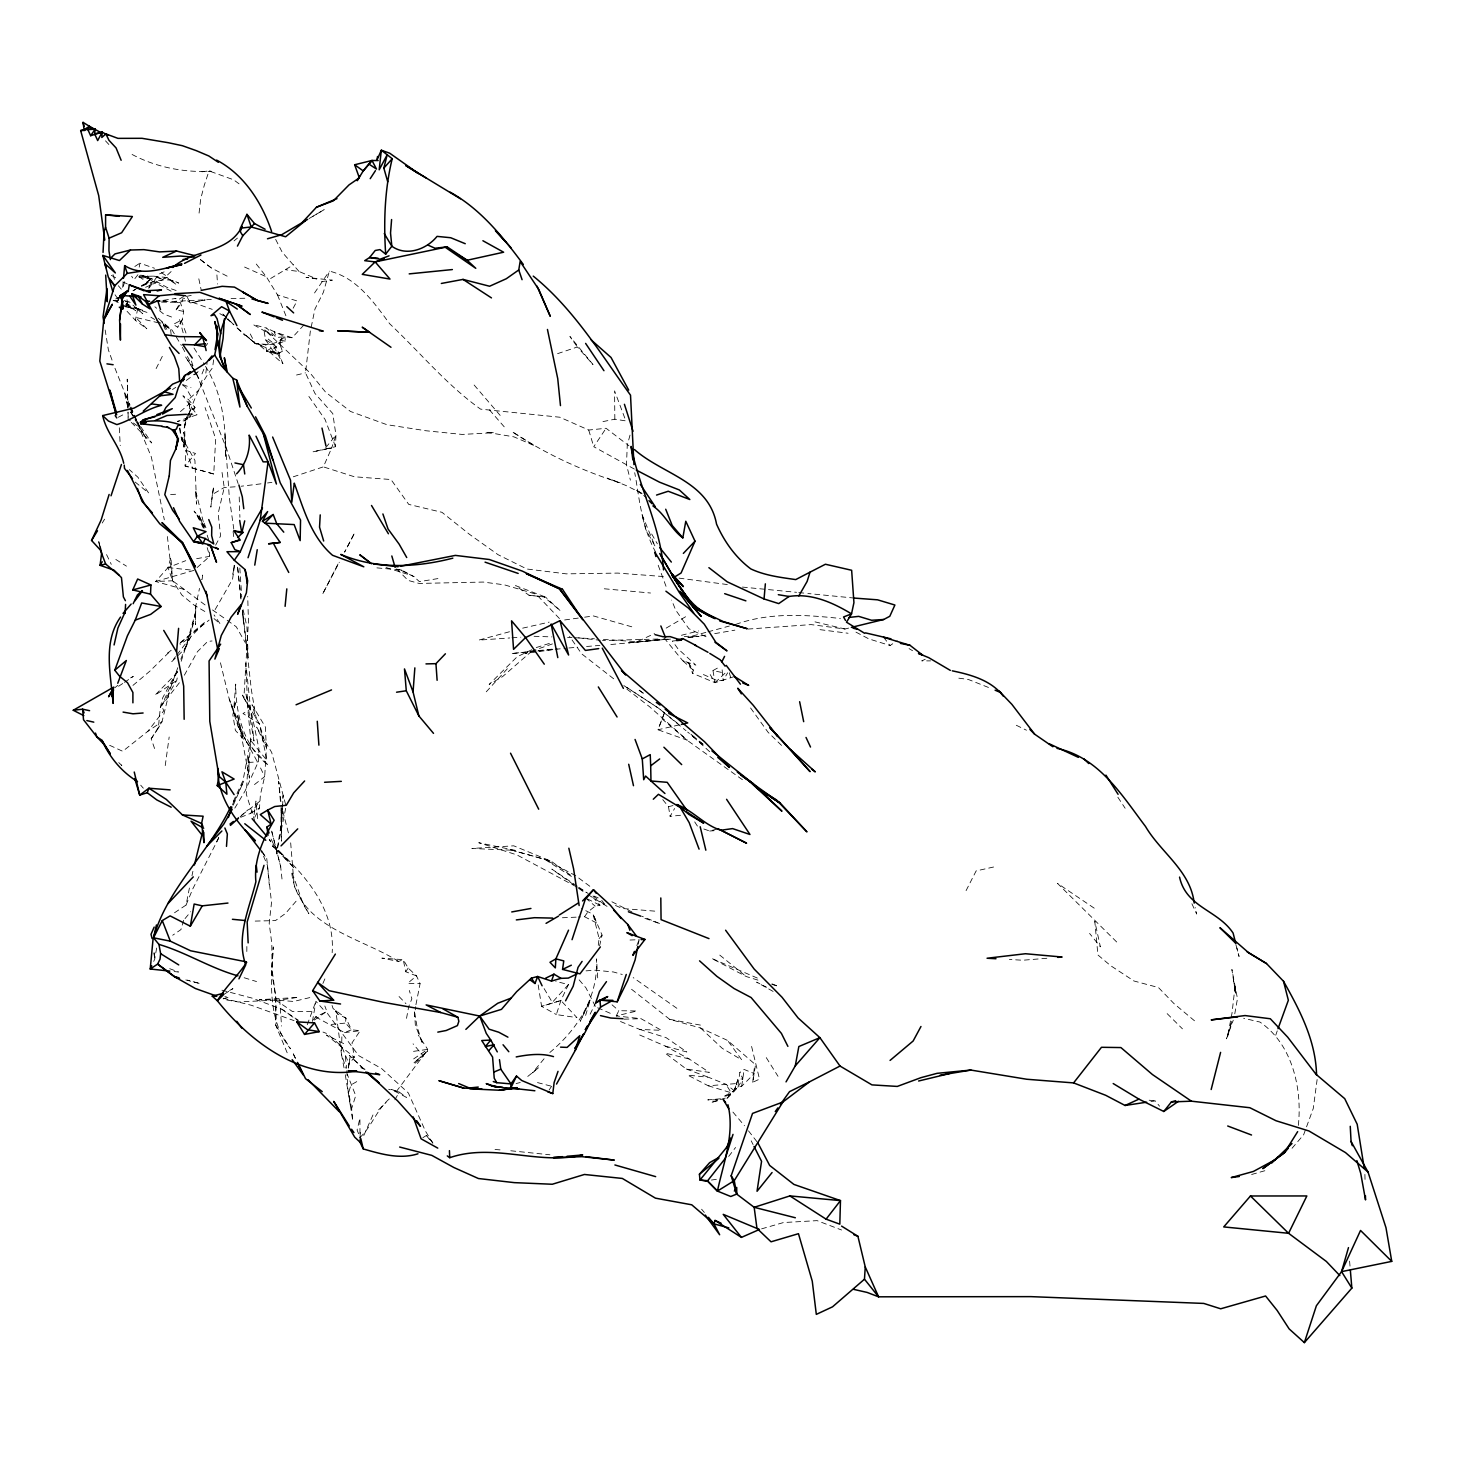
<?xml version="1.0" encoding="UTF-8"?>
<svg xmlns="http://www.w3.org/2000/svg" width="1465" height="1465" viewBox="0 0 1465 1465"><rect width="100%" height="100%" fill="white"/><g stroke="black" fill="none" stroke-linecap="round" stroke-linejoin="round"><path stroke-width="0.75" stroke-dasharray="5 3.75" d="M287.177 1052.786L275.695 1025.097L275.768 997.097L272.05 969.519L271.812 943.625L269.194 923.316L271.519 902.623L266.502 856.293M246.816 951.518L246.871 945.053M414.467 1011.839L415.364 1025.317L422.653 1044.032L417.067 1026.727L414.467 1011.839L414.412 1016.728L415.675 1006.675M631.543 989.26L669.706 1019.329L700.545 1027.991L727.592 1040.443L755.519 1064.707L752.772 1082.287L759.511 1079.119L751.399 1045.644M128.169 417.012L127.235 379.179L127.931 410.292M195.761 605.979L195.486 624.658L195.761 605.979L199.496 588.399M341.858 1036.854L341.473 1054.287L344.422 1069.871M248.189 774.912L250.954 739.074L243.025 780.424L231.818 804.706M360.005 1142.187L359.914 1118.271L357.094 1130.009L360.06 1137.408C372.22 1125.981 377.201 1108.273 390.789 1097.706M282.507 808.534L282.049 819.265L276.391 853.967L286.096 806.299L271.703 752.479L256.686 727.098L266.52 747.663L259.342 723.71L243.886 698.018L248.446 621.197L247.713 596.402M293.293 476.803L323.362 466.859L331.676 447.997L324.607 449.077L335.943 435.087L331.676 447.997L312.778 451.861L335.503 446.697L335.943 435.087L332.793 413.606L314.902 393.353L305.507 372.861L310.324 331.31L314.957 309.023L323.38 292.341L329.369 271.135C356.819 277.563 373.886 302.449 389.69 323.783C420.052 352.369 446.331 384.672 480.593 409.138L559.85 417.232L588.71 430.032L606.089 428.274L628.943 445.8M282.599 806.373L283.056 795.642L282.672 802.216M360.06 1137.408L360.298 1131.877M234.803 808.131L245.076 790.99L258.298 761.855L258.939 748.853L251.577 713.199L245.864 693.476L253.976 741.015L245.772 663.004L247.841 709.701L250.9 741.198M279.064 342.224L280.016 344.458L281.939 337.957L280.255 340.246L280.016 344.458L282.434 351.289L277.013 354.036L266.52 351.142L257.364 343.378L266.117 347.663L266.52 351.142L277.013 354.036L282.434 351.289M348.359 1068.077L349.109 1064.011L354.31 1057.199L352.021 1042.879L360.189 1030.701L351.527 1029.767L345.557 1023.064L345.85 1018.028L333.104 1008.579L331.932 1005.118M282.544 804.395L281.024 830.673L281.243 806.061M213.725 474.001L185.066 465.98L195.523 453.491L185.982 450.341L185.066 465.98L213.725 474.001L215.703 438.786L205.063 407.545M254.764 817.323L259.488 807.929L260.404 794.726L264.671 776.596L266.392 748.816L265.366 726.988L252.035 704.72L256.21 718.528L251.339 689.649L242.329 610.026M120.167 296.553L112.878 300.472L117.035 301.46L118.335 296.699M123.133 282.415L122.547 288.715L124.91 281.042M154.576 748.542L151.206 738.745L158.348 728.123L160.363 707.174L162.652 697.889L178.144 669.285M202.152 579.444L202.591 575.049L201.566 579.499M752.772 1082.287L754.402 1066.905M1298.338 1125.413C1302.312 1088.477 1292.331 1044.051 1259.9 1022.039L1243.657 1018.285M199.075 213.103L200.687 198.984L204.294 185.213L209.019 170.929L211.161 171.295C182.814 172.724 153.587 166.809 128.828 152.653M205.833 373.117L207.041 363.393M212.388 494.474L210.832 507.128L213.652 486.526L212.388 494.474L224.237 487.515L236.671 486.71M598.251 945.346L599.112 938.571L593.105 914.325L581.458 908.538M213.615 359.841L212.572 367.788C198.508 385.643 190.908 407.709 183.839 428.989L186.549 418.441M1317.127 1079.522L1313.281 1108.437L1303.649 1134.752L1290.683 1149.86M343.671 1043.593L326.475 1035.041L354.31 1057.199L350.007 1057.345L349.109 1064.011L341.601 1046.248L327.244 1033.722L322.996 1032.056M165.234 765.591L169.171 736.987M156.627 948.038L154.722 959.154L152.488 964.08M254.086 814.558L255.954 801.08L257.913 820.913M727.098 1098.274L737.792 1087.268L739.825 1072.526L744.165 1069.468L754.31 1073.607L741.656 1086.261L737.792 1087.268L726.915 1098.274L729.46 1096.809M234.528 565.636L232.55 579.206L213.597 612.297M741.656 1086.261L744.165 1069.468M234.254 565.27L232.862 574.225L234.272 565.527M415.932 1004.679L420.089 983.674L416.518 975.891L408.204 968.072L403.241 959.667L381.889 958.147L398.608 961.443L403.241 959.667L405.713 971.735L416.518 975.891L407.691 983.271L420.089 983.674M161.553 302.12L180.268 302.376L183.674 311.441L182.356 319.608L177.723 327.208L173.126 324.479L182.356 319.608L177.723 327.208M348.267 1067.875L350.007 1057.345M139.212 267.161L139.908 263.169L154.503 268.26M312.43 1021.435L315.927 1001.291L325.615 1012.15L314.078 1020.281M1234.775 1013.798L1237.467 998.636L1231.9 969.445L1235.489 993.545L1235.196 985.267L1232.01 1013.139L1227.377 1037.476L1231.973 1020.666L1226.461 1038.813L1233.255 1020.208M180.854 659.195L190.139 634.766L196.09 610.264L185.414 648.263L171.368 662.052L175.507 656.686M406.519 1018.358L408.717 1006.528L411.866 998.8L409.303 990.468M174.518 912.768L186.073 905.04L190.084 884.549M109.619 745.3L122.712 751.289L147.819 731.346L163.769 710.763L161.571 705.654L176.716 680.456L177.54 676.207M638.282 944.156L639.18 939.669L627.423 940.127M158.769 322.904L135.604 317.374L146.811 328.783L135.348 320.286L138.131 306.551M427.267 1051.394L414.009 1062.784L427.267 1051.394L427.688 1049.38L418.276 1035.004M191.97 875.74L192.904 871.327M599.57 945.914L602.078 935.11L593.105 914.325L596.914 923.115L584.535 916.705L578.254 917.035M734.478 676.519L715.012 682.69L692.524 673.314L693.33 670.146L688.88 663.352L682.69 660.66L664.414 638.355M187.63 414.21L184.645 425.161L185.011 445.397L183.711 432.34L186.733 451.898L181.788 437.211L194.937 460.431L196.548 504.143L195.468 489.878L204.532 526.869M630.023 435.105L627.258 445.268L626.489 464.79L630.408 480.172M205.063 604.935L184.444 589.534L155.675 581.495L168.017 567.596L170.911 557.304L172.595 580.781L181.898 595.065L194.094 605.1L207.81 613.249M183.601 920.313L180.946 929.597L172.705 935.238M737.902 1079.357L734.551 1090.473L728.306 1095.326L723.252 1096.827L734.551 1090.473L737.902 1079.357L742.883 1078.844L739.825 1072.526M585.615 1015.41L590.194 1000.046L580.287 1021.27L590.194 1000.046M346.857 1070.64L347.754 1088.312L352.772 1120.908L351.637 1108.602L355.72 1095.637L347.223 1074.193M181.184 661.283L193.984 621.874M538.186 984.92L541.592 1006.327L560.894 1000.522L576.954 1017.626L556.334 1014.567L560.894 1000.522L568.42 984.608L555.784 981.312M232.532 804.963L233.924 800.769M202.078 380.222L198.8 390.056L188.546 399.615L190.212 410.896L184.737 420.766L177.283 421.389L197.061 414.76L182.905 395.751L188.546 399.615L195.028 407.508L189.864 417.177L184.737 420.766M270.476 351.142L279.174 353.212L269.835 352.204L282.873 363.723L276.079 346.399L270.476 351.142L274.028 352.333L276.079 346.399L265.55 339.752L263.81 329.478M1275.74 1035.206L1277.242 1030.884M183.674 311.441L176.13 309.866L181.312 303.383L183.18 298.146M177.796 667.674L170.16 688.88L162.011 721.677L158.348 728.123M679.229 724.882L658.005 729.771L664.945 711.496L658.005 729.771L687.305 740.191L649.819 706.936L625.738 688.184M307.247 1024.749L315.927 1001.291M734.093 1090.509L736.694 1083.551L708.254 1085.785L687.653 1075.09L708.547 1077.306L725.889 1084.228L734.093 1090.509L728.306 1095.326M201.987 373.923L204.276 368.228M636.799 945.548L639.18 939.669M177.338 671.245L161.571 705.654M186.073 905.04L192.757 888.907L218.761 837.962M372.971 1114.957L363.357 1136.474M118.061 300.746L120.277 295.637M233.301 805.146L243.739 781.12L232.734 804.908M148.624 288.239L151.096 282.58L147.361 275.658M322.886 983.491L325.395 977.723M185.414 648.263L190.615 637.037L205.466 621.709L179.774 643.043M590.139 1014.165L595.999 1002.243M616.234 1015.923L618.816 1010.703L637.019 1010.978L616.234 1015.923L641.066 1018.688L661.374 1030.316L639.839 1029.456L617.388 1020.263M156.114 368.594L162.322 356.343M149.247 287.854L158.66 274.266L166.937 270.622M966.076 890.628L976.13 870.924L994.277 866.859M338.012 564.025L322.465 594.351L339.312 562.194M215.63 545.2L220.592 535.897L218.139 513.519L224.237 487.515L221.856 471.181M293.147 308.218L297.065 300.948L277.508 294.923L266.337 276.757L254.397 261.667M176.13 309.866L180.268 302.376M119.196 297.578L117.035 301.46L119.526 298.512M394.891 1099.794L399.231 1092.066L406.446 1097.377L391.247 1089.356L399.231 1092.066L388.646 1089.264M680.529 815.273L670.109 816.353L674.614 808.497M703.401 674.559L717.868 680.859L723.179 680.383L727.647 672.82M737.792 1087.268L742.883 1078.844M102.22 523.042L104.601 519.178M314.536 292.963L329.369 271.135M151.206 738.745L162.011 721.677L147.819 731.346M425.656 1052.511L395.257 1093M179.389 682.745L160.363 707.174M184.352 675.2L197.409 651.724L207.645 641.45L212.04 640.974M296.077 901.231L285.455 913.519L275.457 920.588L251.595 921.174M634.345 469.056L593.746 446.715L606.089 428.274M549.082 1090.015L551.609 1086.298M405.713 971.735L408.204 968.072M313.473 1019.933L315.561 1016.911L325.615 1012.15M584.535 916.705L587.941 911.889L595.156 906.139L600.137 905.315L593.398 897.789M303.951 324.955L292.121 337.737L284.814 336.712L276.336 337.499L266.648 328.105L253.298 324.626L272.673 335.503L264.469 329.735L309.939 372.806L325.486 392.034L350.446 411.445L386.888 424.685L425.729 430.728L462.116 434.427L493.833 432.724L485.721 432.138L513.904 436.845L534.945 445.928L512.036 431.644C545.328 453.82 582.173 470.759 620.318 482.882L607.114 478.139L625.738 485.391L641.176 493.027L646.303 497.349L635.316 489.365L641.176 493.027M205.246 346.692L207.7 343.451M240.736 817.287L250.588 813.368L259.891 801.208L236.799 818.862M176.88 654.91L190.615 637.037L180.067 644.399M728.673 1156.434L735.577 1147.48M137.948 274.688L133.974 279.778L131.649 276.244M544.083 1058.774L532.418 1072.893L538.479 1067.802L525.221 1078.496M185.03 918.592L190.761 911.688M599.112 938.571L602.078 935.11M568.42 984.608L552.323 1002.371L543.46 987.52M486.27 691.81L507.531 668.553M549.851 1052.474C577.943 1028.943 598.324 996.914 596.548 958.897L597.83 979.865M177.668 672.124L154.96 695.252L176.716 680.456M378.648 1109.774L386.064 1102.486M194.259 374.784L200.449 369.674M171.13 271.556L162.157 279.998L145.603 287.286M197.116 567.559L209.66 556.352L209.532 552.122M715.012 682.69L725.029 673.168L712.979 670.549L715.012 682.69L710.214 674.614M240.077 816.847L248.171 809.687M531.832 651.119L502.66 676.555L489.127 684.43L517.108 656.796L534.359 648.482M415.071 1063.26L423.385 1056.082L413.075 1043.849M180.415 411.592L189.479 403.809L195.028 407.508L190.212 410.896M132.949 685.4L149.924 671.098L171.204 650.149M114.673 687.909L117.804 685.309M234.034 240.901L237.44 238.081M171.222 650.24L167.779 652.987L171.295 650.533M179.847 643.391L209.129 620.08M254.471 784.581L264.671 776.596L259.104 764.968M125.898 306.789L129.121 304.281M250.259 333.965L255.258 343.616L265.733 344.33L266.117 347.663L255.423 343.524L245.626 335.064L255.258 343.616C265.678 345.612 277.05 344.733 284.814 336.712L266.648 328.105M153.349 276.134L166.9 277.508L176.386 284.631L166.9 277.508L163.567 279.321L153.349 276.134L138.937 276.519L149.155 277.178L140.841 275.09L138.937 276.519L144.028 280.126M186.275 380.442L191.384 376.743M413.661 1058.902L427.688 1049.38L410.859 1051.724M122.712 683.532L115.46 688.294M124.47 682.342L133.297 676.391L127.803 679.394M855.963 632.129L868.763 638.85L890.079 645.534L897.203 640.754M172.449 389.543L175.763 387.328M134.817 266.502L139.908 263.169M266.52 351.142L273.754 346.454L282.873 363.723M224.548 994.002L232.935 988.637L227.313 991.732M132.985 290.821L138.095 287.561M270.622 278.497L293.531 264.762M422.872 1137.682L426.443 1135.448L433.512 1143.359M183.601 296.461L174.939 301.845L181.312 303.383M250.588 813.368L259.488 807.929M152.195 279.009L140.841 275.09L137.454 277.141L152.195 279.009L166.827 287.305L178.913 291.462M309.06 218.56L324.168 209.66L311.312 217.205M666.172 628.1L687.177 615.831M133.242 290.711L135.604 289.338M356.746 1081.628L350.941 1084.942L348.67 1092.524L351.637 1108.602M712.979 670.549L719.15 667.143M193.49 374.765L197.152 372.824M118.317 417.25L123.994 414.265M143.076 285.254L149.613 281.829L141.373 285.51M603.397 639.399L637.129 641.725L654.544 633.539M925.239 659.268L921.741 660.88L930.55 660.88M175.141 298.787L176.056 298.402L157.982 301.131L166.241 301.003L156.535 300.764L170.215 301.625L211.308 299.464M315.561 1016.911L344.495 1032.605L351.527 1029.767L345.85 1018.028L337.719 1014.055L333.104 1008.579M141.995 286.041C153.514 281.243 166.9 276.446 178.693 283.093L168.164 279.083M184.444 589.534L172.595 580.781L168.017 567.596L185.78 560.656M552.433 643.904L524.855 653.555L557.304 648.995M557.597 353.651L577.393 346.985L592.995 364.529L569.922 336.492L577.393 346.985M223.211 998.874L229.034 996.969L224.841 996.749M536.263 647.567L551.023 642.897M725.285 1098.091L710.672 1102.596L720.835 1099.885M269.56 344.568L274.742 344.422L285.437 341.144L284.814 336.712M560.894 1000.522L541.592 1006.327L556.334 1014.567M187.319 297.358L190.45 302.944L205.173 299.94L190.45 302.944L183.967 298.146M761.617 1228.842L783.519 1222.543L817.104 1220.638L841.588 1230.014M1251.623 1174.491L1266.511 1170.26M509.49 631.745L478.744 640.113L509.747 637.971M522.675 628.155L549.119 622.131M705.855 632.404L693.055 635.865L684.283 636.652M707.98 631.836L729.314 626.049M703.804 828.989L709.664 831.021L718.125 828.75M747.919 629.071L811.079 624.603L845.03 629.016L849.26 627.936M662.766 799.634L668.498 806.721L676.885 804.56M681.408 635.297L698.604 630.939M516.083 1083.551L520.258 1082.507M296.516 375.022L305.507 372.861M309.793 997.592L293.659 1001.456L275.805 1000.082L238.227 1001.968L224.896 999.661M735.723 624.401C769.729 612.205 805.42 614.769 840.416 618.486M186.348 296.461L192.867 294.978M602.976 421.59L614.842 419.21L625.848 420.894L614.568 390.88L614.842 419.21M196.64 558.696L209.66 556.352L207.206 547.635M705.764 635.169L689.557 637.257M714.719 633.631L734.862 630.151M437.925 578.583L419.375 581.66L414.101 576.734L398.883 569.171M1150.977 1101.534L1155.281 1100.874L1159.529 1106.185M711.422 1180.057L717.722 1179.124M564.648 619.97L582.374 617.497M584.608 617.186L593.471 615.941L634.601 627.606M267.527 482.974L271.922 482.37M321.567 281.61L332.335 280.163L306.02 277.361L316.751 278.973L299.061 271.501L285.657 269.743M261.008 483.835L241.157 486.233M344.495 1032.605L360.189 1030.701M201.969 171.771L209.019 170.929L233.594 179.774L241.798 185.854M536.172 650.881L511.157 653.61L535.586 651.229M538.461 650.625L556.645 648.647M676.72 640.608L672.398 641.047L677.892 648.702L695.875 665.147L682.69 660.66L693.33 670.146M637.129 641.725L664.011 639.015M537.82 651.009L566.699 648.189M568.914 647.969L577.759 647.2M668.077 639.143L608.671 644.728M666.099 639.546L670.494 639.106M688.056 637.403L699.043 636.341L687.982 637.33M659.25 639.949L628.888 642.842L667.894 639.18M331.163 1024.438L345.557 1023.064M657.931 639.033L602.481 640.535M720.542 1098.805L707.796 1099.885L721.183 1099.757M1046.834 958.275L1022.808 960.234L1009.403 959.483M586.586 646.486L599.844 645.424M586.037 970.856L595.156 970.196L613.505 971.991L622.259 974.481M709.664 831.021L714.169 830.71M511.944 637.806L520.808 637.202M231.067 298.494L245.809 298.237M248.244 762.441L258.298 761.855M576.148 917.163L561.278 917.804M170.599 494.529L177.576 494.163M623.925 1019.182L641.066 1018.688M311.532 1011.491L292.579 1011.619L275.805 1000.082M118.116 300.545L112.878 300.472L118.244 302.522M550.803 1086.059L536.08 1082.214M534.084 636.286L551.939 636.909M567.559 637.458L572.028 637.623M574.243 637.696L594.405 638.777M663.37 576.551L617.754 573.09L566.259 573.859L526.869 569.006L498.008 554.667L469.221 534.121L441.954 512.311L408.753 504.399L390.99 479.531L354.402 476.766L323.362 466.859M654.745 911.138L622.35 908.501L614.293 904.967M495.042 1149.476L501.799 1150.025M510.809 1150.776L549.924 1154.786M376.908 567.871L392.675 569.299M394.927 569.5L401.685 570.105L414.101 576.734M604.294 588.784L650.515 593.014M742.37 587.08L796.539 592.318M854.589 598.105L807.856 593.508M679.046 578.126L727.336 584.553M187.978 413.826L197.061 414.76M529.048 595.266L545.493 597.061L515.625 585.652L529.048 595.266L545.493 597.061L560.417 610.832L543.808 596.749M798.791 592.556L805.585 593.27M168.017 567.596L193.984 570.361L155.675 581.495L172.595 580.781L167.193 534.981M174.152 971.551L178.492 972.009L168.054 968.054M1149.164 1100.215L1155.281 1100.874M578.657 637.879L600.32 640.297M819.997 629.657L848.07 633.246M958.824 678.167L968.31 679.449L989.296 687.781M689.136 1058.957L665.128 1053.115L686.371 1069.047L709.353 1072.398L689.136 1058.957L665.421 1046.138L639.729 1035.004M397.216 569.372L401.685 570.105M280.255 340.246L285.437 341.144M125.496 301.186L129.25 301.845L142.764 313.785L134.633 307.064M669.706 1019.329L703.621 1025.701M815.016 621.874L845.03 629.016M223.193 998.214L251.376 1005.283L294.044 1020.647M185.817 979.957L200.394 983.674L187.319 980.103M221.948 990.194L252.053 998.104L281.829 1009.184L298.567 1020.409M121.43 304.683L133.388 308.859L124.525 306.478M665.421 1046.138L686.829 1051.98L666.062 1037.605L639.839 1029.456M156.169 277.16L163.567 279.321M708.254 1085.785L731.273 1092.78L725.889 1084.228M757.332 978.052L711.551 958.348L746.289 976.551L761.196 981.111M771.835 984.37L778.226 986.311L771.945 983.839M244.161 977.741L256.54 981.55M192.519 302.321L212.242 309.371M386.028 567.541L407.655 574.262M292.121 337.737L274.175 331.786L276.336 337.499M125.679 305.196L150.071 313.455M644.911 918.372L660.459 923.884L642.073 916.321M182.576 384.526L190.981 387.621M360.848 1067.729L365.041 1069.285M686.371 1069.047L708.547 1077.306M171.552 317.026L163.439 313.876L154.869 306.789M773.099 991.42L756.636 982.154L766.653 987.264M124.287 300.526L128.242 302.248M594.149 896.122L598.178 897.899M597.647 1007.774L612.114 1014.11M244.582 267.051L266.337 276.757M122.84 281.866L127.308 283.954M706.038 636.762L688.861 628.705L675.713 610.118L671.611 600.082M1016.307 725.267L1026.452 730.211M587.337 898.869L600.137 905.315M611.912 901.781L631.891 911.926M200.613 259.854L211.436 268.04L229.657 277.471M125.734 304.5L142.709 310.342L134.853 307.412L141.446 310.763L136.337 307.998M171.13 291.187L140.841 275.09M127.858 306.386L135.567 310.727L126.228 303.09L127.858 306.386L126.851 298.402M219.805 313.638L223.577 315.762M111.303 275.31L117.072 278.588M576.221 886.673L516.852 854.882L478.78 842.723L515.149 850.341L471.877 848.473L513.739 845.818L551.243 861.255L571.57 875.869M578.199 887.808L586.128 892.332M909.069 648.61L912.548 650.698M150.858 317.173L154.649 319.48M156.535 320.634L164.117 325.248L167.724 330.577M588.143 894.73L607.041 906.359M115.827 559.465L126.448 566.149M163.494 324.864L170.544 329.332L171.313 335.906M161.406 272.71L168.329 277.16M571.387 876.436L544.998 859.442L509.142 849.37L551.243 861.255L544.998 859.442L575.452 875.576L591.695 887.662M623.815 685.565L658.682 708.291L679.064 724.552M626.819 687.396L658.682 708.291L685.986 730.669M182.667 385.167L185.561 387.09L192.538 399.286M212.553 609.953L225.372 618.962M577.228 886.16L551.847 869.111L577.137 887.222M579.041 887.387L588.106 893.467M1094.208 908.172L1057.529 883.413L1118.253 943.552M676.867 1008.286L633.21 977.613M742.425 779.71L687.067 740.228L661.979 718.821M398.608 961.443C360.024 936.996 296.626 926.503 291.627 871.364L303.401 904.601L308.859 913.702L294.227 886.307L290.674 842.796M578.95 888.523L584.37 892.405M200.357 259.47L211.436 268.04M158.202 318.253L172.119 330.193L181.367 345.41M227.185 620.281L236.268 626.782L245.644 643.245M281.829 1009.184L297.651 1020.574M137.454 425.949L128.133 419.191L127.986 412.526M593.014 895.994L605.759 905.517L601.657 900.261M703.237 744.238L687.689 732.079M237.312 328.142L255.423 343.524M695.985 738.653L691.095 734.862L710.617 752.57M613.688 678.808L581.642 653.811L569.574 636.359M719.773 955.107L746.289 976.551M135.165 482.058L148.643 492.991L137.857 477.169L129.341 469.642M781.559 745.41L768.118 732.335L749.824 706.917M268.223 339.111L274.742 344.422M1194.488 1020.775L1173.978 1003.58L1158.449 987.538L1133.928 980.982L1110.378 965.49L1097.926 954.979L1094.795 921.32L1100.38 946.829L1089.575 933.425M585.506 897.953L595.156 906.139M699.336 741.528L702.687 744.421M214.018 618.596L220.226 623.962L214.055 614.915M612.04 1004.807L618.816 1010.703M226.526 318.363L233.906 324.845L227.899 318.985L232.77 323.765M690.876 734.13L697.377 739.88M699.006 741.308L703.878 745.612M364.199 1069.23L349.256 1055.349L363.705 1068.919M700.545 1027.991L722.337 1048.409L741.693 1059.818L727.592 1040.443M237.055 327.867L244.911 335.412M226.379 317.52L221.874 313.125L226.544 317.685M118.775 762.569L121.833 765.536L118.94 762.606M1167.147 1013.634L1182.438 1028.833M131.282 422.359L151.719 442.961L135.696 419.265M396.63 568.841L408.057 580.396L419.137 583.436L483.285 582.063L504.399 584.846L536.153 594.204L560.015 619.146M399.048 996.53L405.952 1003.672M500.169 415.401L471.73 382.219M105.48 140.823L109.82 145.511M127.07 311.312L135.348 320.286M299.061 271.501L282.196 252.218L275.457 239.015M489.438 409.852L506.249 429.153M140.713 785.185L143.332 788.207M118.317 285.73L121.284 289.154M732.921 1112.082L744.495 1125.743M579.151 979.865L585.982 987.886L595.596 1006.858M701.607 1209.211L704.354 1212.452M251.467 741.4L267.015 760.536L259.342 723.71L242.989 713.51L250.295 709.28L242.476 695.088L243.886 698.018M883.578 637.257L890.079 645.534M748.505 1130.87L757.826 1142.828M262.089 852.319L265.788 857.263L260.001 847.869L267.381 865.192L269.267 884.714M426.443 1135.448L430.106 1140.356M193.984 347.992L204.386 364.4M126.228 303.09L129.195 307.174L126.832 303.713M308.877 396.447L325.047 419.448L335.503 446.697M181.678 439.555L185.597 445.14M115.039 294.758L119.544 301.204M130.77 411.976L134.469 417.433M265.55 339.752L274.028 352.333M1117.868 797.253L1125.138 808.24M195.175 371.597L185.615 356.966L192.812 368.649M196.365 373.428L226.306 447.96L238.117 483.56M694.703 821.883L697.963 826.956M164.117 325.248L161.864 321.751L170.544 329.332L162.89 323.948L165.38 329.717M766.268 1057.62L778.007 1076.299M275.695 1025.097L290.473 1048.793C267.381 1019.713 270.787 981.623 273.296 946.939L271.757 972.522L275.768 997.097L276.189 1023.284M194.021 370.608L198.819 378.391L193.636 368.429M432.853 1143.341L425.344 1130.907L408.35 1092.963L381.632 1068.589L358.614 1055.587L327.849 1014L324.827 1005.997M130.531 412.086L133.846 417.726M134.963 419.613L146.061 438.401L134.414 416.335M651.669 533.993L657.346 543.845M205.503 366.397C222.57 393.481 226.068 426.516 225.647 457.849L224.877 433.786L229.309 497.477L233.796 529.121M337.719 1014.055L335.815 1010.63L341.473 1054.287L346.18 1068.589M182.374 347.26L186.403 354.64M254.91 821.48L246.266 794.122L248.501 755.281L249.398 778.153L237.257 713.913L242.714 737.096L229.254 699.098L237.953 725.944L245.735 740.283L229.254 699.098L219.658 659.488M237.953 725.944L258.023 763.009M129.121 406.318L125.953 400.293L124.58 392.638L129.982 404.908M130.184 408.314L133.352 414.339M187.41 356.489L192.593 366.451M128.938 406.116L125.953 400.293L127.711 406.318M129.891 407.966L132.912 413.863M133.809 415.639L142.673 432.889L139.871 427.414M751.197 1140.832L753.083 1144.55M203.324 527.949L196.182 513.666L205.723 528.444L194.094 511.084L204.294 523.518L206.657 529.579M295.509 1058.371L292.487 1052.273L295.216 1057.986M271.098 839.06L277.27 851.879L269.23 839.573L294.685 868.745L278.094 850.359L272.453 846.019L288.422 861.731L278.094 850.359C307.174 876.674 335.284 911.138 332.152 952.708M106.56 554.594L111.285 564.355M1191.906 903.777L1196.667 914.032L1195.184 907.494M655.771 552.342C643.483 530.202 639.894 504.967 636.085 480.319M130.879 406.959L133.571 413.093M134.487 415.144L138.974 425.363M186 333.086L181.275 320.597M129.799 405.42L114.966 368.246M130.715 407.508L133.462 413.771M134.377 415.859L151.371 457.098L164.336 519.819M277.508 294.923L286.444 317.118M204.075 528.206L198.691 514.526L203.507 526.906M185.982 450.341L192.3 467.317M658.188 565.234L666.667 588.051M288.422 832.889L282.544 810.237M688.88 663.352L692.524 673.314M112.036 360.079L108.373 349.86L105.169 330.046M191.421 361.068L193.38 367.202M194.039 369.253L196.64 377.421M207.169 535.146L209.129 541.354M113.025 274.596L115.369 282.305M588.71 430.032L593.746 446.715M729.295 672.746L730.87 678.185M181.092 436.973L184.059 447.228L181.44 437.669M179.554 319.517L185.799 342.535M1235.966 944.962L1239.06 956.517L1236.9 948.001M271.831 831.845L280.767 867.024L271.721 831.094M100.023 546.463L98.393 539.889L99.547 545.932M243.08 609.623L246.907 626.544L248.226 657.529L242.311 610.191M198.819 278.808L201.346 290.711M634.711 472.701L635.407 476.418M151.096 282.58L151.316 283.807M350.336 1105.581L344.843 1072.105M668.498 806.721L670.109 816.353M1233.42 979.334L1235.489 993.545M179.81 427.945L180.635 433.805M153.935 952.964L154.722 959.154L154.155 952.781M233.082 531.63L233.924 538.278M237.513 567.12L240.974 598.709M179.756 428.384L180.506 434.922M280.877 801.63L278.643 781.468L280.438 801.483M345.319 1056.54L346.509 1067.564M280.511 865.321L282.232 881.143M243.355 621.361L242.622 610.246M240.956 599.057L237.678 567.083M722.135 669.853L723.179 680.383M281.243 810.365L281.536 841.148L281.134 806.061M1349.595 1261.127L1350.162 1267.866M279.687 999.496L281.555 1026.086M216.912 274.944L217.534 284.064M239.821 568.035L241.743 596.914M119.306 427.78L120.24 445.653M239.198 496.965L239.912 517.292M189.479 403.809L189.864 417.177M1364.904 1174.399L1365.05 1180.772M235.7 684.21L233.448 713.382L235.664 701.021L232.862 714.92L235.389 730.431L268.608 765.572C243.813 746.436 235.719 714.188 235.7 684.21M354.054 534.047L344.568 552.14L354.054 534.047M218.706 837.724L216.619 841.716L218.67 837.815M150.639 279.357L141.446 286.115L150.639 279.357M296.736 997.5L279.632 1000.064L259.305 999.716L296.736 997.5M643.281 693.128L637.678 689.136L643.135 693.165M654.873 545.841L645.699 529.286L641.871 514.16L654.873 545.841"/><path stroke-width="1.5" d="M109.106 238.172L105.572 227.276L105.608 214.879L132.399 216.527L121.632 232.752L109.106 238.172L108.941 250.881L110.443 259.598M120.496 323.893L120.423 340.118L119.617 320.121L122.254 299.3M113.245 688.788L113.08 703.383C110.974 674.907 102.513 642.512 120.551 617.076M497.294 1051.888L490.775 1040.058L481.71 1040.535L492.588 1057.071L494.218 1078.167L496.727 1082.672L510.955 1083.899L516.504 1076.061L521.76 1080.529L552.781 1093.568L554.118 1082.58L558.019 1071.354M267.985 835.306L267.015 826.974L271.153 824.136L260.257 814.577L267.674 810.108L274.12 820.272C263.206 839.024 253.683 859.387 255.899 881.692C249.215 908.904 235.828 936.629 245.717 964.904L238.941 978.84M103.044 252.438L104.107 231.287L105.572 227.276M225.061 369.253C216.124 351.417 218.486 327.537 229.529 311.056L226.031 301.479L199.863 292.322L174.884 293.696M765.353 583.839L764.052 598.965L778.739 603.598L789.012 596.475C811.372 592.904 832.853 602.591 851.531 613.872L846.495 622.204L864.588 633.265M150.529 594.167L150.913 584.975L137.655 579.005L132.784 589.937L150.529 594.167L161.113 606.51L150.657 614.384L135.238 620.153L127.418 635.81L114.783 670.219L119.654 676.317L127.528 682.727L132.894 692.469L132.912 702.834M482.901 240.736L503.612 252.218L467.115 260.257L445.708 247.603L475.777 268.315L467.115 260.257L447.155 246.871L375.15 261.905L364.712 260.678L369.601 257.529L375.223 250.478L379.984 249.599L385.68 254.159C383.574 222.405 384.636 189.718 392.217 158.714L381.34 150.217L376.963 160.07L377.531 156.499M125.093 613.45L125.587 604.422M320.231 514.893L319.535 527.144L323.673 541.006M104.766 240.04L98.704 195.596L80.648 130.55L84.091 129.616L83.084 122.382L89.438 126.32L87.772 129.396L90.647 135.696L102.165 132.143L101.836 137.472L105.901 133.919L117.951 138.369L142.013 138.314L168.274 142.709L182.411 145.713L196.347 150.675L208.836 155.986L218.358 162.304M1350.345 1270.118L1351.847 1288.12L1304.363 1342.618L1289.145 1328.901L1277.132 1310.424L1265.595 1295.994L1220.693 1308.794L1203.772 1303.429L1030.975 1296.635L878.579 1296.818L864.478 1279.201L865.247 1266.932L857.904 1236.277L841.588 1226.113M224.346 319.04L223.101 338.287L219.933 356.764L225.39 368.942M226.489 846.385L227.35 833.97L224.877 827.981M433.512 733.361L418.862 715.927L413.057 691.919L414.851 667.875M169.244 475.924L170.453 460.45L175.617 449.352L178.4 438.713L175.818 449.407L177.54 438.731L174.372 430.087L172.101 429.684L178.089 438.493L174.372 430.087L176.459 428.97L177.723 425.711L180.671 424.997C167.614 420.272 153.917 419.997 140.402 422.231L143.46 419.796L160.509 414.558M391.595 219.549L390.532 233.008L391.833 246.23L385.68 254.159M184.151 719.297L183.674 686.096L176.587 651.962L178.602 628.357M123.518 278.203L124.653 265.604C142.856 277.141 162.853 267.967 181.825 264.652L166.442 268.132L181.752 263.7M153.038 939.266L150.236 969.006L169.793 971.094M285.107 606.345L286.81 588.875M795.349 1217.763L754.164 1207.306L736.712 1194.085L730.76 1196.502L717.447 1191.082C723.399 1162.771 735.009 1134.038 727.958 1104.756M230.756 806.684C209.129 852.648 167.138 888.303 153.514 937.801L158.952 944.412L160.637 953.678L160.051 959.117L157.616 964.098L150.236 969.006L151.737 965.728M565.582 1000.796L573.181 986.256L578.016 967.394L582.099 961.388M113.043 688.697L112.127 696.681L113.556 689.759M248.043 557.726L260.202 520.148L268.077 461.86L255.99 436.222M121.137 160.271L116.065 147.928L108.959 140.292L105.901 133.919L108.08 135.348L102.165 132.143L97.679 140.567L94.621 133.809L95.207 129.14L84.091 129.616L89.438 126.32L100.298 132.271M153.733 936.831L156.444 924.946M119.617 320.121L121.98 302.468M600.375 946.903L579.975 973.84L562.56 969.409L563.769 960.894L555.876 958.879L549.979 962.285L555.327 967.889L555.876 958.879L568.548 930.165M254.764 565.124L257.236 549.705M522.071 279.687L518.756 269.963L520.148 261.521L538.809 289.557L550.254 316.275L537.014 286.133M146.225 291.297L150.327 292.158L129.305 284.869L128.297 290.803L120.075 295.729L122.95 302.284L121.503 296.772M215.025 349.696L217.626 334.441L216.783 325.871L216.82 345.85L217.626 334.441L214.861 321.586L217.571 333.544M246.212 961.827L190.651 950.785L170.288 941.153L153.514 937.801L162.285 920.569L170.105 915.881L190.322 926.21L194.149 904.033L202.262 905.846L227.972 903.063M652.877 505.919C665.256 514.343 671.043 529.213 682.818 537.875L685.785 521.265L695.014 541.189L681.079 572.998L674.394 577.1L672.069 573.95L683.368 586.623L674.394 577.1M786.027 1081.884L795.275 1065.861L798.846 1046.541L819.906 1037.659L840.013 1066.044L871.95 1084.887L897.294 1086.426L920.972 1077.654L937.087 1073.332L970.929 1070.073L1026.745 1079.247L1073.589 1082.91L1105.672 1095.289L1125.083 1105.471L1146.656 1102.193M217.223 785.606L234.125 779.069L221.948 771.799L225.738 782.218L226.91 794.213L217.223 785.606L218.999 776.285L217.699 768.301C217.241 796.685 235.682 821.975 255.404 840.855L245.076 829.904L259.635 849.004M637.824 946.39L635.132 959.85L627.661 980.47L617.186 1001.822L599.899 1000.082L595.651 1002.921L599.496 991.475L606.473 981.623M363.247 1148.926L360.005 1142.187L360.775 1138.561L363.247 1148.926C380.9 1154.017 399.78 1159.602 417.983 1153.797M202.994 830.307L194.405 865.009M114.087 644.948L117.878 628.1L125.056 612.205M209.165 360.335L214.659 354.988L217.955 340.246L219.933 356.764M169.189 476.088L164.794 494.621L172.669 510.369L179.151 519.013M1211.17 1089.521L1220.601 1052.383M244.71 520.862L241.78 533.004L234.034 530.953L240.242 540.127L231.232 542.636L234.858 549.631L240.315 551.627L249.563 530.11L262.51 507.916M387.712 181.77L383.848 168.09L387.163 154.814L379.179 169.812L381.34 150.217L389.672 153.184L418.496 173.548L405.805 165.563L425.894 177.851M117.749 683.258L126.338 660.514L114.783 670.219M263.993 865.339L247.164 921.961L248.153 942.892M626.269 974.463L617.186 1001.822M1304.363 1342.618L1316.376 1305.773L1341.574 1271.638L1348.478 1247.612M183.015 380.955L184.59 375.736L190.468 371.744L187.978 374.82M556.517 1084.063L575.269 1050.387L579.81 1035.663L567.101 1047.402L560.546 1047.145M140.603 271.281L127.254 273.369L114.618 285.876L103.905 319.828L112.347 304.244L103.832 319.114L99.803 361.049L116.669 414.833M705.306 1215.071L719.645 1234.757L713.986 1223.861L715.048 1220.437L721.091 1223.202M109.124 494.456L101.103 520.093L91.562 540.457L100.316 549.961L105.663 564.043L119.178 575.342M845.525 620.464L843.565 616.966L851.531 613.872L853.93 602.646L851.641 570.27L825.418 564.245L810.035 572.156L807.105 581.477L798.846 595.907M122.236 298.878L127.4 290.912L120.075 295.729L122.236 298.878L123.316 295.564L127.4 290.912L128.462 291.535M733.013 1134.386L725.175 1158.54L707.247 1181.266L699.977 1180.003L699.428 1174.252L709.628 1162.661L718.546 1157.588M734.331 1191.063L736.712 1187.437L736.712 1194.085L731.181 1175.772L752.534 1113.418L782.878 1102.028L809.467 1081.866L840.013 1066.044M111.029 495.793L121.448 464.46M228.357 817.507L231.836 807.05M572.046 939.688L585.286 899.364L593.453 889.749L610.447 905.333L621.16 918.555M1278.011 1028.723L1288.358 1000.265L1283.523 981.275L1266.511 963.549L1247.008 951.701M465.852 1029.382L479.714 1016.051L501.488 1009.348L516.687 991.64L531.392 978.144L537.655 976.496L551.481 981.074L553.971 974.152L560.985 978.345L568.292 978.107L577.302 973.731M137.509 781.687L134.743 778.538L139.724 795.092L147.251 792.73L148.917 788.225L170.141 789.873M135.238 620.153L141.684 602.976L161.113 606.51M530.348 980.067L535 983.491L537.655 976.496L542.105 985.799M240.535 230.316L242.073 226.434C228.32 254.196 193.288 248.775 172.797 267.472M726.402 1148.34L730.577 1137.975M634.418 951.426L632.843 955.345L644.966 939.45L626.874 932.637L632.148 935.659M219.311 648.592L214.897 659.104L221.288 635.444L231.122 617.113L241.194 604.587L237.623 614.293L246.395 592.831L247.64 580.799L245.113 569.61L234.308 560.308L226.947 551.701L240.315 551.627L234.308 560.308M197.464 536.227L202.976 543.662L193.6 541.684L197.464 536.227L206.034 531.649L193.27 527.766L197.464 536.227L205.192 538.461L202.976 543.662L193.6 541.684L179.646 521.357L173.529 507.714M154.173 927.107L151.005 934.304L152.104 938.516M1341.574 1271.638L1360.546 1230.453L1391.75 1261.383L1341.574 1271.638L1351.847 1288.12M237.44 246.102L242.787 235.755L240.535 232.038L240.425 228.174L246.944 214.348L254.525 223.559L265.128 229.254M534.871 1090.766L510.754 1088.092L516.504 1076.061M133.15 603.69L137.38 595.01L142.142 590.615M721.86 661.759L724.571 656.375M575.269 1050.387L583.821 1033.631L574.921 1048.446L585.121 1032.331L595.266 1012.297L589.736 1021.874M180.506 381.797L185.634 374.747M184.59 375.736L178.345 387.547L175.196 397.564L165.856 407.581L162.505 414.082L172.284 408.662L156.792 414.65M280.218 542.435L268.644 543.771L280.218 542.435L268.754 526.027L262.455 521.302L267.637 511.578L260.202 520.148M113.831 687.103L108.593 696.791L112.823 689.814M920.972 1026.489L913.135 1041.011L890.061 1060.422M232.166 809.358L223.742 824.136L206.876 846.129L221.893 831.003M357.295 180.213L359.548 176.276M585.304 1029.529L587.52 1025.701M190.322 926.21L202.262 905.846M340.558 1004.001L319.828 1000.998L312.649 990.688L335.375 954.081M102.257 561.754L100.096 565.325L114.105 570.215L121.467 577.631L123.39 596.896L125.404 600.687M91.562 540.457L97.477 530.788M304.555 1034.418L314.554 1022.9L319.242 1031.635L304.555 1034.418L296.717 1021.819L314.554 1022.9M782.878 1102.028L734.258 1180.644L717.447 1191.082L707.229 1180.68L699.977 1180.003L728.453 1145.154M1297.66 1131.639L1284.439 1152.717L1262.958 1168.539L1284.439 1152.717L1288.339 1148.157M370.206 178.675L375.443 170.673M585.451 1029.565L600.595 1007.078L612.828 1000.32L599.899 1000.082L600.595 1007.078M220.666 644.142L209.074 660.971L209.788 721.403L218.999 776.285L225.738 782.218L234.107 794.616M90.647 135.696L95.207 129.14M246.706 962.285C237.806 975.965 225.555 986.769 217.388 1000.778C250.277 1042.164 301.186 1080.199 356.764 1071.135L348.249 1070.677L379.728 1074.687L375.534 1073.149M775.26 1111.55L777.86 1107.925M780.46 1104.317L789.543 1091.645L809.467 1081.866M161.992 426.114L140.603 423.751L143.46 419.796L155.125 416.683M357.222 180.726L363.228 170.911L371.982 160.491L378.135 160.546M236.616 473.799C246.395 463.489 250.863 449.132 249.142 435.087L263.132 461.841L268.077 461.86L276.427 484.036L263.352 433.786L247.2 406.226L237.953 385.991L251.321 408.003M134.725 601.016L142.435 590.834M864.478 1279.201L832.523 1306.835L816.316 1314.38L812.269 1281.197L798.462 1233.695L771.03 1241.807L756.947 1228.366L754.164 1207.306L789.873 1195.916L826.095 1219.155L840.471 1200.604L793.902 1184.416L769.674 1165.444L757.826 1142.828M1073.589 1082.91L1101.479 1047.292L1120.908 1047.567L1152.442 1074.541L1191.411 1101.186L1249.846 1107.723L1276.052 1120.762L1308.959 1130.98L1345.493 1152.589L1368.035 1172.037L1385.982 1227.707L1391.75 1261.383M1113.199 1083.551L1138.946 1099.135L1163.778 1111.477L1171.396 1101.936L1175.663 1100.673M772.073 1172.531L757.039 1191.283L761.562 1161.324L754.017 1146.417M212.022 355.903L206.565 362.533L188.527 374.216M371.982 160.491L363.228 170.911L354.658 164.758L371.982 160.491L376.505 169.079L369.235 164.281M1250.469 1195.989L1288.577 1233.292L1306.853 1195.953L1250.469 1195.989L1223.733 1226.919L1288.577 1233.292L1326.338 1261.438L1339.834 1275.575M123.042 613.414L131.154 604.056M795.275 1065.861L819.906 1037.659L798.077 1017.937L782.035 997.262L754.164 969.061L725.596 930.22M383.848 168.09L392.217 158.714M488.999 1050.442L494.163 1044.692L485.355 1046.578L490.775 1040.058L486.252 1033.356L479.714 1016.051L426.15 1004.917L440.855 1012.553L457.904 1017.278L458.838 1021.325L457.41 1025.61L446.221 1030.499L437.797 1032.129M304.628 780.973L293.678 792.876L286.298 805.274L274.742 806.519L267.674 810.108L271.153 824.136M336.968 198.654L316.477 207.224L302.12 222.607L307.632 219.365M167.999 903.575L193.27 876.876M242.787 235.755L254.525 223.559M425.985 663.901L435.947 663.663L445.397 653.793M683.349 553.385L695.014 541.189M283.771 532.161L276.775 523.774L273.204 514.508L264.799 523.152L294.154 524.58L300.16 540.622L300.545 520.112L280.181 482.754L265.366 435.709L255.551 416.811M143.222 411.152L172.614 384.141L184.224 379.398M281.024 845.891L297.725 828.86M582.557 900.957L593.453 889.749L596.2 893.247M185.67 295.747L173.383 294.41L159.154 295.747L143.57 294.63L164.904 334.698L178.785 336.62L202.555 336.822L206.473 340.631L199.734 332.555L202.555 336.822L194.534 344.861L182.74 344.458L192.263 358.028M1271.84 1162.954L1277.572 1157.24M223.834 994.369L217.388 1000.778L212.242 996.145L223.248 993.343M375.15 261.905L362.276 274.358L390.001 279.064L375.15 261.905L384.361 258.719M110.699 258.096L115.021 253.903L130.458 250.021L143.918 249.636L159.612 251.907L176.551 251.028L195.211 255.752M130.458 250.021L119.452 260.55L102.843 255.423L108.337 277.233L114.893 285.785M1292.002 1143.561L1274.898 1159.859L1253.436 1171.432L1231.259 1177.585L1239.353 1176.468M384.269 233.576L391.833 246.23C406.409 256.796 426.663 249.306 437.046 236.378L450.707 237.733L465.247 243.703M653.298 799.212L658.444 794.305L680.291 807.545L689.173 822.597L699.08 849.132M237.605 537.563L243.3 532.18L241.78 533.004L239.692 520.441M230.39 825.418L238.465 818.276M159.154 295.747L149.21 304.372L157.799 300.728L160.509 309.628M676.72 640.608L681.06 640.168L682.855 638.612L696.205 645.625M699.428 1174.252L718.875 1158.302M229.987 824.062L233.393 821.462M664.945 793.517L650.973 780.973L650.68 765.847L659.69 758.943M578.455 902.916L559.337 914.984M518.756 269.963L506.304 278.735L489.603 286.243L463.032 279.412L441.331 283.459M1163.778 1111.477L1178.409 1101.314M810.035 572.156L795.733 579.591C780.46 577.393 765.005 575.544 750.849 568.933C735.485 557.451 724.278 541.556 716.55 524.14C708.584 481.124 662.839 474.587 634.418 449.517M262.455 521.302L273.204 514.508M546.06 923.353L558.458 916.156M113.116 687.451L73.25 710.269L83.853 715.653M170.361 388.317L134.139 408.076L102.678 415.584C106.341 433.072 119.983 445.909 123.701 463.251M686.829 810.182L667.216 782.328L650.973 780.973L645.607 776.047L643.703 779.728L642.274 758.907L650.24 754.621L650.68 765.847M851.366 627.386L883.706 619.494L889.786 616.289L894.895 605.027L877.59 599.826L854.589 598.105M595.651 1002.921L607.737 996.585L601.859 999.222M184.553 263.37L200.998 255.002M545.603 978.217L553.971 974.152M562.56 969.409L571.332 965.197M176.551 251.028L162.725 257.327L180.36 256.064L193.893 257.108M1125.083 1105.471L1138.946 1099.135M331.511 689.923L296.058 704.793M741.418 1237.394L759.419 1229.483L723.216 1214.357L741.418 1237.394L715.048 1220.437M155.455 420.4L166.992 415.474L186.44 414.32M494.309 1071.904L500.774 1069.175L499.473 1059.671M510.919 998.178L497.77 1003.25L479.714 1016.051L489.09 1029.181L498.778 1032.239L507.916 1037.165M598.727 648.61L585.396 650.442L560.015 620.647L525.587 637.568L513.556 649.325L511.56 620.83L525.587 637.568L544.284 664.176M316.477 207.224L333.324 200.852L349.018 184.901L359.346 177.814L354.658 164.758M389.067 255.826L380.149 259.195L369.601 257.529L378.043 258.206M231.232 542.636L239.344 539.871M656.558 495.06L668.223 491.251L689.85 499.528L679.32 489.951L659.543 482.186L636.231 470.045M551.481 981.074L560.985 978.345M267.491 238.777L281.683 234.73L305.288 220.776L285.62 236.762L251.211 226.965L240.425 228.174M132.784 589.937L150.913 584.975M157.176 291.004L161.48 289.905L146.353 290.748M918.61 1081.005L949.228 1073.644M676.574 640.077L682.855 638.612M681.353 724.388L687.726 722.923L668.754 713.4M105.663 564.043L100.096 565.325L101.634 553.038L100.023 546.463M201.236 290.381L222.167 286.316L234.492 287.122L257.309 300.472L268.132 303.401L251.943 298.97M94.621 133.809L102.165 132.143M140.603 423.751L146.225 422.579M400.22 566.314L455.359 555.4L489.292 559.502L522.291 571.094L559.465 588.838L625.702 674.944L621.435 670.329L704.482 741.693L729.478 767.477L717.758 757.387M452.832 558.165C415.913 567.706 376.56 569.409 340.796 554.429L363.814 566.808L332.555 555.308C311.148 536.868 303.511 508.794 294.282 483.157L291.791 502.294L290.528 480.209L272.637 437.046M447.283 1155.903L449.718 1157.698C493.65 1142.59 538.351 1165.554 582.722 1154.951L567.028 1156.27M511.743 911.944L530.934 908.447M516.211 1056.924C528.407 1054.544 541.409 1052.987 553.495 1056.613M940.182 1075.182L970.929 1070.073M516.284 1087.671L499.254 1090.235L469.917 1088.825M396.557 692.212L406.281 690.766L418.862 715.927M686.353 811.61L703.694 823.183L688.88 814.394L676.885 804.56C693.311 810.713 704.061 825.051 720.927 830.234L732.592 828.604L749.952 834.482L726.585 799.304M409.193 273.882L452.374 269.56M516.321 919.91L534.487 917.694L552.69 918.097M517.072 1087.671L504.473 1089.191L509.747 1088.861M159.52 395.861L173.053 394.305L164.886 391.906M73.25 710.269L82.589 709.188L89.603 710.69M1237.559 1016.875L1211.207 1019.878L1245.03 1015.556L1270.32 1018.761L1287.698 1037.165L1316.046 1074.321L1344.724 1098.658L1357.194 1124.259L1364.135 1167.587M447.155 246.871L435.013 248.244L427.908 245.076M849.151 617.424L858.691 616.362L871.583 620.263L883.706 619.494M205.503 343.689L194.534 344.861L205.246 346.692L206.126 350.575M478.268 1087.067L469.331 1088.001L458.655 1083.551M553.587 1157.405L562.542 1156.654M1057.748 957.377L1062.107 957.03L1025.463 953.733L987.062 958.238L995.999 958.733M143.094 712.997L133.004 713.803L123.078 712.1M183.033 259.488L187.465 259.177M319.828 1000.998L333.635 1000.192L317.557 982.319L329.131 990.706L383.903 1002.408L440.855 1012.553M324.571 782.273L341.327 781.358M641.102 939.596L644.966 939.45M1171.396 1101.936L1191.411 1101.186M553.495 1157.643L581.99 1156.672L614.274 1160.097L585.982 1156.654M80.648 130.55L84.952 130.422M197.116 541.684L210.466 545.053M87.772 129.396L94.254 129.341M123.316 295.564L141.061 296.937L131.813 293.696L135.897 305.105L129.598 295.802M145.383 301.112L149.906 308.877L142.453 304.079L138.186 296.15L145.383 301.112L149.686 301.277M463.764 1088.11L439.134 1080.749L463.764 1088.11L481.82 1088.861M518.683 1088.751L504.363 1088.129L509.71 1088.532M369.528 332.28L337.664 330.76L369.528 332.28L362.24 327.189L390.99 347.278M212.242 996.145L216.435 996.347M622.991 1018.706L610.887 1018.047L600.485 1015.611M134.249 772.037L139.724 795.092L148.917 788.225L166.351 799.432L182.447 814.925L203.122 816.206L201.584 823.458L203.965 842.686L203.781 832.358M789.873 1195.916L840.471 1200.604L839.811 1224.172L826.095 1219.155M319.407 330.76L323.234 331.127L261.887 312.1L274.138 316.88M232.422 919.288L245.204 920.533M105.608 214.879L119.159 216.307M373.685 563.988L398.095 566.735M234.034 530.953L241.45 531.923M151.682 403.901L161.644 405.292C145.603 409.156 132.637 419.777 116.889 424.594L108.465 421.059L102.678 415.584M106.945 363.851L113.135 364.73M162.047 426.516L168.548 427.542M319.242 1031.635L307.503 1029.712L296.717 1021.819M778.318 594.698L789.012 596.475M900.389 643.373L910.04 645.332L922.657 655.148L918.482 653.445L928.718 657.657L950.309 670.384M234.949 462.958L243.465 464.716L244.747 473.982M865.504 632.88L890.958 638.832M86.856 720.579L93.797 722.153M853.417 1289.31L867.115 1292.423L878.579 1296.818L865.247 1266.932M952.287 670.842C971.02 674.706 991.457 680.383 1003.433 696.315M179.572 978.345L175.415 977.283L157.616 964.098L174.225 976.532L195.376 988.509L216.765 996.145M883.578 637.257L910.04 645.332M654.965 634.62L663.059 636.744L670.109 636.616L681.06 640.168M852.996 628.155L856.879 629.181M174.225 976.532L178.602 977.723M399.652 1147.04L431.79 1155.372L453.839 1167.495L478.396 1178.519L514.343 1182.64L552.287 1184.251L584.425 1174.472L622.332 1178.446L655.441 1198.15L691.736 1204.798L713.986 1223.861L728.837 1227.908M719.736 620.94L747.168 628.705L723.289 621.581L693.641 607.609L679.815 591.182L701.222 616.38L693.641 607.609L671.995 575.251L692.78 605.21L713.217 617.552M614.897 1164.968L655.661 1176.633M237.971 975.837C210.52 968.273 186.256 952.433 158.952 944.412M493.284 1081.536L496.727 1082.672M724.681 593.673L745.886 600.851M547.818 1091.883L552.781 1093.568M485.062 562.157L518.17 573.438M628.393 911.779L640.901 916.193M437.76 1148.12L421.078 1138.799L413.222 1116.934M207.829 545.108L218.395 549.082L215.776 547.489M1227.707 1125.999L1251.531 1135.009M853.82 1234.702L857.904 1236.277M1056.979 748.359C1098.897 757.332 1121.531 794.763 1145.502 826.461C1160.884 852.685 1190.532 870.778 1194.195 903.136M708.987 938.607L661.063 919.654L660.807 897.953M129.305 284.869L144.193 290.876M742.755 683.001L748.688 685.4L734.478 676.519M276.226 317.722L282.489 320.286M995.101 690.198L1000.906 692.615M140.402 422.231L144.193 423.843L143.46 419.796L146.427 421.81M182.447 814.925L201.584 823.458L202.994 826.645M764.052 598.965L727.226 581.825L708.895 567.669M312.649 990.688L333.635 1000.192M1048.995 743.652L1078.368 757.368M214.659 354.988L221.16 365.499L232.752 378.19L236.616 380.021L247.2 406.226M718.125 828.75L746.582 843.199L720.927 830.234M171.185 807.197L156.81 799.927L147.251 792.73M122.675 309.28L119.288 307.192M414.229 170.709L460.413 198.764M693.641 607.609L709.628 616.106M166.918 426.883L172.65 430.014M694.685 644.966L708.016 652.31M203.708 828.219L191.036 821.187L201.584 834.482M442.833 1008.781L457.904 1017.278M247.97 295.088L242.549 291.993L257.309 300.472M761.397 790.99L780.314 803.223L806.94 831.882L776.578 800.018L757.332 788.152M216.582 160.088C244.197 174.646 261.979 202.683 271.611 231.47M1266.511 963.549L1248.656 952.781L1219.924 927.693L1235.453 943.021M715.14 618.688C686.92 607.133 674.687 577.943 659.726 553.532M709.774 653.39L720.286 659.854L725.138 666.172M160.637 953.678L178.748 964.922M450.158 192.171C480.648 209.092 502.898 236.891 523.335 264.487M759.218 789.69L766.891 794.616M770.718 797.07L780.314 803.223L742.773 776.413M205.192 538.461L213.744 543.936L211.656 535.622L211.784 527.162L208.763 519.581M463.032 279.412L491.471 297.908M265.788 840.287L244.783 823.751M102.312 740.466L96.837 736.84L83.523 719.755L82.589 709.188L84.109 712.869M226.031 301.479L237.293 309.078M1029.913 729.442L1034.583 734.148L1052.859 746.747M740.686 774.985L753.376 783.885L781.925 811.207L748.267 780.259L737.261 772.055M748.267 780.259L753.376 783.885L711.917 750.922M656.32 702.431L660.037 705.086M676.885 804.56L683.935 809.651M714.993 642.256L726.988 650.899L715.781 642.238L704.262 624.163L688.385 608.085L665.916 591.201M665.183 709.243L670.695 713.272L665.641 709.06M136.3 780.808C121.064 771.194 109.527 757.002 102.147 740.667L110.223 753.779L104.381 744.788L96.837 736.84L95.481 733.086M811.702 769.143L815.291 771.872L790.276 749.384L770.077 727.72L777.805 736.547L753.266 705.306L737.774 688.239L741.363 693.861M370.077 562.652L359.804 554.795L371.469 563.75M322.245 1091.645L305.544 1078.679L297.505 1062.436M365.847 1071.922L379.142 1083.093L367.514 1072.307M89.438 126.32L91.929 128.462M591.219 339.972L611.033 357.478L628.705 390.13M533.242 276.116C573.566 308.749 600.558 353.614 630.518 395.165L633.942 464.588M699.556 960.839L716.879 976.349L734.057 988.527L751.106 997.537L781.413 1033.411L787.895 1046.358M286.792 306.643L293.641 312.906M368.521 1073.442L397.638 1100.893L420.473 1126.31L416.683 1120.743M1083.844 758.852L1088.788 763.558M360.005 1142.187L354.731 1137.188L333.745 1101.405L349.256 1125.926M131.813 293.696L142.453 304.079M663.901 747.223L681.683 764.602M308.071 1079.687L339.093 1111.55M648.958 500.682L652.072 503.74M613.817 910.278L627.789 924.488L636.634 936.3M707.229 1180.68L717.447 1191.082M179.078 353.468L171.57 345.703L164.904 334.698M999.057 690.967L1011.894 704.372L1034.583 734.148M770.077 727.72L810.072 771.634L790.276 749.384M671.336 562.066L659.744 547.654M505.553 241.725L495.426 230.591L510.919 247.677M152.433 512.951L141.958 501.213L137.435 488.431M252.09 818.605L266.74 836.277M682.818 537.875L672.215 525.532L665.714 509.234M708.474 1217.342L713.986 1223.861M114.746 285.876L109.179 279.192L112.787 291.553M503.044 1044.765L508.813 1051.724M132.509 478.634L124.488 468.379L124.25 465.137M725.578 1102.486L723.142 1099.299L728.728 1108.767M726.237 665.403L740.429 684.192M500.774 1069.175L510.955 1083.899L510.754 1088.092M236.762 1021.288L241.835 1028.174M292.176 1059.653L303.42 1075.127L297.944 1063.7M102.843 255.423L115.369 272.948L104.912 263.663L105.92 267.527M351.582 1129.259L353.926 1132.591M693.678 613.011L679.082 592.08L654.855 552.104L655.881 556.535M115.186 415.621L116.779 417.928M655.331 506.835L640.37 484.439M531.392 978.144L535 983.491M585.615 343.396L603.946 370.7M388.408 533.754L371.506 505.48M731.181 1175.772L734.258 1180.644L736.712 1194.085M1105.928 775.131L1118.088 794.305M598.324 686.938L617.076 716.989M163.732 630.408L176.587 651.962M660.971 555.601L676.299 581.715M406.721 557.524L399.139 544.156L388.042 528.993L382.896 513.959M288.752 572.449L273.369 543.222M1350.254 1126.31L1351.06 1141.455L1368.035 1172.037M169.446 347.443L174.445 356.489L178.767 368.649L179.627 381.156M602.261 648.153L623.394 688.385M510.534 753.193L538.699 809.193M236.927 325.651L229.529 311.056L221.618 306.716L210.96 315.708L214.494 314.682L217.076 318.711L220.721 333.745M1179.545 877.096C1186.174 907.513 1217.836 909.966 1233.109 933.095L1235.819 943.753M1283.523 981.275C1299.913 1010.447 1315.808 1040.681 1316.559 1075.09M207.206 595.797L182.576 542.691L161.956 522.602L182.008 543.112L195.449 566.955L182.576 542.691L159.758 523.792L144.101 503.301L127.455 470.485M806.025 737.463L810.511 747.04M660.843 625.958L665.531 637.678M162.285 920.569L170.288 941.153M413.057 691.919L404.486 668.919L406.281 690.766M635.059 739.459L642.274 758.907M627.789 924.488L629.895 930.257M263.352 433.786L272.801 460.01M210.722 546.17L216.509 562.267L210.612 545.529M246.944 214.348L251.211 226.965M267.015 826.974L269.047 833.017M124.653 265.604L127.254 273.369M624.42 404.285L633.045 431.241M1351.06 1141.455L1352.341 1145.722M1356.865 1160.61L1360.729 1173.373L1365.526 1199.908L1365.435 1195.66M116.522 413.038L109.857 390.111L115.973 414.485M391.814 555.968L395.092 567.266M238.887 484.97L242.311 496.818L243.776 508.685M202.555 336.822L205.246 346.692M560.015 620.647L568.603 655.02L551.133 624.035L557.799 657.602M232.752 378.19L239.93 407.069L236.616 380.021M700.197 826.754L705.837 850.194M83.084 122.382L84.018 126.393M568.841 848.217L573.566 868.727L579.133 905.535M547.452 329.46L557.726 378.574L560.472 405.604M628.705 764.272L633.484 785.698M321.989 428.091L325.963 445.983M206.052 591.366L217.992 650.808M227.295 372.202L224.346 357.771L226.086 368.942M799.634 701.717L803.681 721.659M104.107 323.435L103.044 316.843L106.982 288.623L107.275 301.735L105.7 275.109M245.113 569.61L247.292 583.601M121.302 296.882L123.023 308.602L122.566 303.017M663.517 569.885C660.825 526.851 639.161 488.266 631.122 446.422L632.862 459.973M256.265 865.394L257.053 872.151M435.947 663.663L437.119 680.291M317.264 721.274L318.894 745.154M449.425 1150.629L449.718 1157.698M516.852 1087.781L499.254 1090.235L516.944 1087.854M503.026 1087.561L491.837 1085.986L486.215 1083.624L497.404 1087.231L491.837 1085.986L503.026 1087.561M236.121 304.134L219.036 298.292L242.036 306.167L236.121 304.134L250.185 314.444L236.121 304.134M562.45 589.26L526.32 573.657L559.465 588.838L582.667 619.695L562.45 589.26"/></g></svg>
